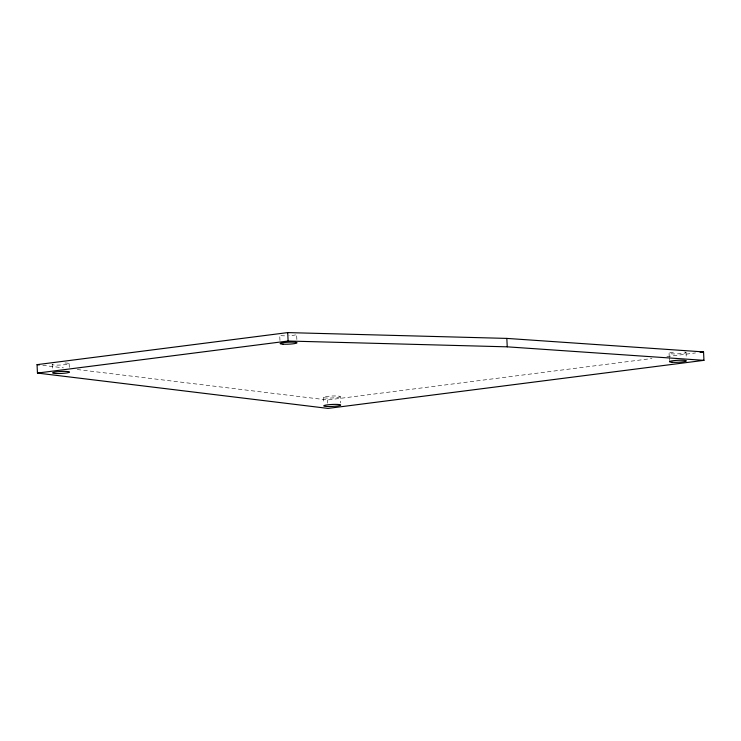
<?xml version="1.0" encoding="UTF-8"?>
<svg xmlns="http://www.w3.org/2000/svg" width="741" height="741" viewBox="0 0 741 741"><rect width="100%" height="100%" fill="white"/><g stroke="black" fill="none" stroke-linecap="round" stroke-linejoin="round"><path stroke-width="0.56" stroke-dasharray="3.71 2.78" d="M77.24 369.527L327.568 399.973L651.969 358.505M666.872 356.606L695.53 352.938M42.793 365.341L63.457 367.851M686.018 352.429L686.268 357.699M669.067 353.3L669.216 356.458M669.271 357.514L669.419 360.672M340.286 396.657A8.494 0.991 -2.7 0 1 327.346 398.065A8.494 0.991 -2.7 0 1 327.791 396.333A8.494 0.991 -2.7 0 1 340.286 396.657L340.582 402.974M327.568 399.973L327.717 403.132M323.335 397.38L323.632 403.697M296.863 339.554L296.622 334.284A8.494 0.991 -2.7 0 1 288.879 335.719M279.968 340.499L279.718 335.238A8.494 0.991 -2.7 0 0 286.665 335.812M69.135 363.655L69.339 367.869M52.176 364.424L52.426 369.685M64.967 362.988A8.494 0.991 -2.7 0 1 68.311 364.109A8.494 0.991 -2.7 0 1 57.687 365.109A8.494 0.991 -2.7 0 1 52.491 364.155M684.712 352.003A8.494 0.991 -2.7 0 1 681.433 353.568A8.494 0.991 -2.7 0 1 669.697 353.605A8.494 0.991 -2.7 0 1 675.014 352.04"/><path stroke-width="1.11" d="M37.05 364.646L287.712 332.598L506.835 338.405L703.552 351.91L703.95 360.339L327.967 408.402L37.448 373.066L37.05 364.646L39.347 364.924M37.448 373.066L288.101 341.027L507.233 346.834L703.95 360.339M700.115 352.355L703.552 351.91M506.835 338.405L507.233 346.834M287.712 332.598L288.101 341.027M327.744 406.494A8.494 0.991 -2.7 0 0 340.684 405.077A8.494 0.991 -2.7 0 0 328.189 404.753A8.494 0.991 -2.7 0 0 327.744 406.494M56.751 373.52A8.494 0.991 -2.7 0 0 69.534 372.075A8.494 0.991 -2.7 0 0 56.881 371.797A8.494 0.991 -2.7 0 0 56.751 373.52M672.189 362.284A8.494 0.991 -2.7 0 0 686.212 361.117A8.494 0.991 -2.7 0 0 675.412 360.459A8.494 0.991 -2.7 0 0 672.189 362.284M283.09 344.195A8.494 0.991 -2.7 0 0 296.909 342.972A8.494 0.991 -2.7 0 0 285.693 342.388A8.494 0.991 -2.7 0 0 283.09 344.195"/></g></svg>
